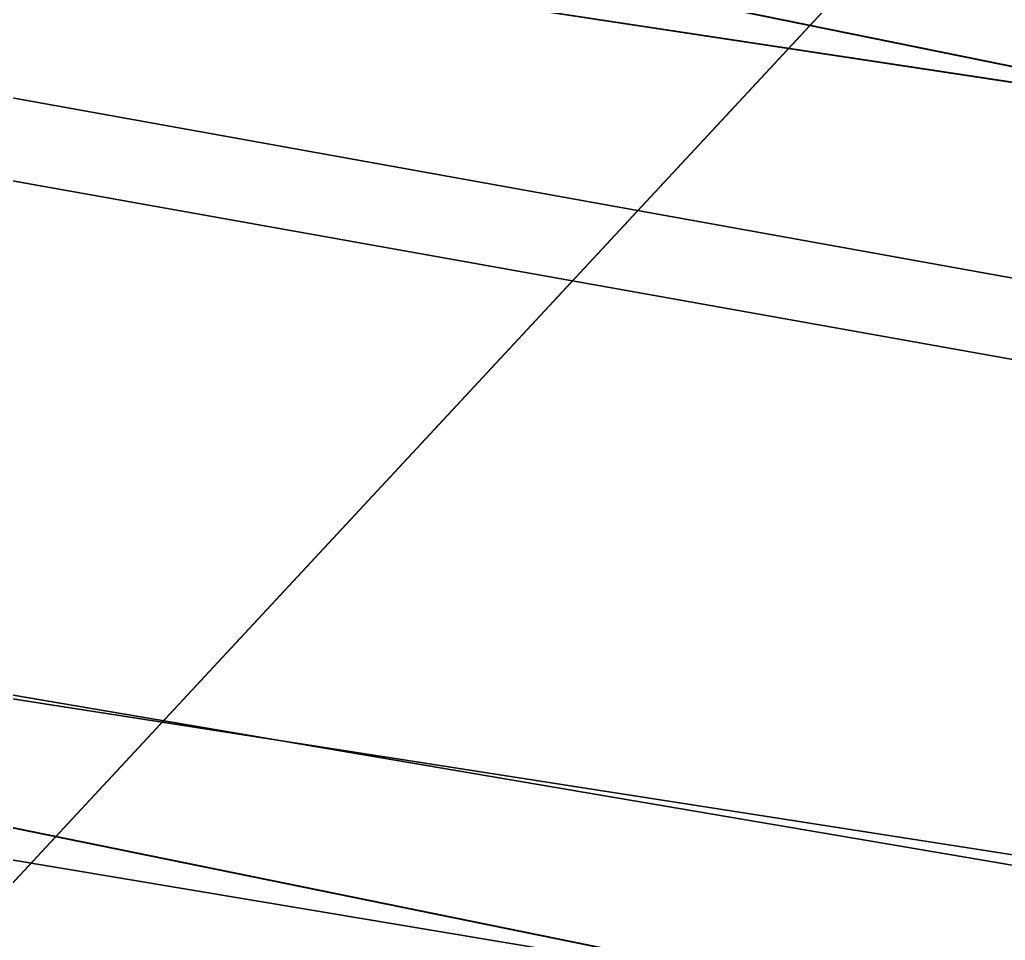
# Model space of a CAD drawing. Header units: metres. Extents: x 503497 to 504361, y 6966567 to 6966857.
# Drawn here: x 504131.4293 to 504131.5866, y 6966713.2548 to 6966713.4017 of the extents above; entities that cross this region are included whole.
import ezdxf

# ---------------------------------------------------------------- set-up
doc = ezdxf.new("R2010")
doc.units = ezdxf.units.M

msp = doc.modelspace()

# ---------------------------------------------------------------- linework, layer by layer
at = {"layer": 'SHADOW_APPROVED_20260111T072000'}
for points in [[(504167.8718, 6966707.8869), (504167.5638, 6966705.9126), (504094.39, 6966720.8166), (504094.698, 6966722.7909), (504167.8718, 6966707.8869)], [(504167.5638, 6966705.9126), (504170.7929, 6966705.4089), (504097.6191, 6966720.3129), (504094.39, 6966720.8166), (504167.5638, 6966705.9126)], [(504170.7929, 6966705.4089), (504170.0047, 6966700.3561), (504096.8309, 6966715.2601), (504097.6191, 6966720.3129), (504170.7929, 6966705.4089)]]:
    msp.add_lwpolyline(points, close=True, dxfattribs=at)
at = {"layer": 'SHADOW_APPROVED_20260122T071500'}
for points in [[(504128.3574, 6966713.6393), (504140.8554, 6966711.6898), (504058.2889, 6966726.4579), (504045.7909, 6966728.4074), (504128.3574, 6966713.6393)], [(504140.8554, 6966711.6898), (504140.7719, 6966711.1544), (504058.2054, 6966725.9225), (504058.2889, 6966726.4579), (504140.8554, 6966711.6898)], [(504140.8554, 6966711.6898), (504140.8554, 6966711.6898), (504058.2889, 6966726.4579), (504058.2889, 6966726.4579), (504140.8554, 6966711.6898)]]:
    msp.add_lwpolyline(points, close=True, dxfattribs=at)
at = {"layer": 'SHADOW_APPROVED_20260126T071100'}
for points in [[(504128.3574, 6966713.6393), (504140.8554, 6966711.6898), (504052.4303, 6966726.7356), (504039.9323, 6966728.6851), (504128.3574, 6966713.6393)], [(504140.8554, 6966711.6898), (504140.7719, 6966711.1544), (504052.3468, 6966726.2002), (504052.4303, 6966726.7356), (504140.8554, 6966711.6898)], [(504140.8554, 6966711.6898), (504140.8554, 6966711.6898), (504052.4303, 6966726.7356), (504052.4303, 6966726.7356), (504140.8554, 6966711.6898)]]:
    msp.add_lwpolyline(points, close=True, dxfattribs=at)
at = {"layer": 'SHADOW_APPROVED_20260127T071900'}
for points in [[(504152.9477, 6966710.2148), (504167.8718, 6966707.8869), (504085.5289, 6966720.3795), (504070.6048, 6966722.7074), (504152.9477, 6966710.2148)], [(504167.8718, 6966707.8869), (504167.5638, 6966705.9126), (504085.2209, 6966718.4052), (504085.5289, 6966720.3795), (504167.8718, 6966707.8869)]]:
    msp.add_lwpolyline(points, close=True, dxfattribs=at)
at = {"layer": 'SHADOW_APPROVED_20260621T090000'}
for points in [[(504146.7781, 6966729.7721), (504138.446, 6966731.0718), (504074.4596, 6966662.2573), (504082.7917, 6966660.9576), (504146.7781, 6966729.7721)], [(504146.9294, 6966730.7425), (504146.7781, 6966729.7721), (504082.7917, 6966660.9576), (504082.943, 6966661.928), (504146.9294, 6966730.7425)]]:
    msp.add_lwpolyline(points, close=True, dxfattribs=at)
at = {"layer": 'SHADOW_APPROVED_20261113T063500'}
for points in [[(504128.3574, 6966713.6393), (504140.8554, 6966711.6898), (504043.0453, 6966728.0595), (504030.5473, 6966730.009), (504128.3574, 6966713.6393)], [(504140.8554, 6966711.6898), (504140.7719, 6966711.1544), (504042.9618, 6966727.5241), (504043.0453, 6966728.0595), (504140.8554, 6966711.6898)], [(504140.8554, 6966711.6898), (504140.8554, 6966711.6898), (504043.0453, 6966728.0595), (504043.0453, 6966728.0595), (504140.8554, 6966711.6898)]]:
    msp.add_lwpolyline(points, close=True, dxfattribs=at)
at = {"layer": 'SHADOW_APPROVED_20261122T065200'}
for points in [[(504128.3574, 6966713.6393), (504140.8554, 6966711.6898), (504060.6913, 6966726.1406), (504048.1933, 6966728.0901), (504128.3574, 6966713.6393)], [(504140.8554, 6966711.6898), (504140.7719, 6966711.1544), (504060.6078, 6966725.6052), (504060.6913, 6966726.1406), (504140.8554, 6966711.6898)], [(504140.8554, 6966711.6898), (504140.8554, 6966711.6898), (504060.6913, 6966726.1406), (504060.6913, 6966726.1406), (504140.8554, 6966711.6898)]]:
    msp.add_lwpolyline(points, close=True, dxfattribs=at)
at = {"layer": 'SHADOW_COMPARATOR_RL48_20260111T072000'}
for points in [[(504167.8718, 6966707.8869), (504167.5638, 6966705.9126), (504121.9365, 6966715.206), (504122.2445, 6966717.1803), (504167.8718, 6966707.8869)], [(504167.5638, 6966705.9126), (504170.7929, 6966705.4089), (504125.1656, 6966714.7023), (504121.9365, 6966715.206), (504167.5638, 6966705.9126)], [(504170.7929, 6966705.4089), (504170.0047, 6966700.3561), (504124.3774, 6966709.6495), (504125.1656, 6966714.7023), (504170.7929, 6966705.4089)]]:
    msp.add_lwpolyline(points, close=True, dxfattribs=at)
at = {"layer": 'SHADOW_COMPARATOR_RL48_20260122T071500'}
for points in [[(504128.3574, 6966713.6393), (504140.8554, 6966711.6898), (504089.3713, 6966720.8984), (504076.8733, 6966722.8479), (504128.3574, 6966713.6393)], [(504140.8554, 6966711.6898), (504140.7719, 6966711.1544), (504089.2878, 6966720.363), (504089.3713, 6966720.8984), (504140.8554, 6966711.6898)], [(504140.8554, 6966711.6898), (504140.8554, 6966711.6898), (504089.3713, 6966720.8984), (504089.3713, 6966720.8984), (504140.8554, 6966711.6898)]]:
    msp.add_lwpolyline(points, close=True, dxfattribs=at)
at = {"layer": 'SHADOW_COMPARATOR_RL48_20260126T071100'}
for points in [[(504128.3574, 6966713.6393), (504140.8554, 6966711.6898), (504085.7182, 6966721.0716), (504073.2202, 6966723.0211), (504128.3574, 6966713.6393)], [(504140.8554, 6966711.6898), (504140.7719, 6966711.1544), (504085.6347, 6966720.5362), (504085.7182, 6966721.0716), (504140.8554, 6966711.6898)], [(504140.8554, 6966711.6898), (504140.8554, 6966711.6898), (504085.7182, 6966721.0716), (504085.7182, 6966721.0716), (504140.8554, 6966711.6898)]]:
    msp.add_lwpolyline(points, close=True, dxfattribs=at)
at = {"layer": 'SHADOW_COMPARATOR_RL48_20260127T071900'}
for points in [[(504152.9477, 6966710.2148), (504167.8718, 6966707.8869), (504116.5271, 6966715.6766), (504101.603, 6966718.0045), (504152.9477, 6966710.2148)], [(504167.8718, 6966707.8869), (504167.5638, 6966705.9126), (504116.2191, 6966713.7023), (504116.5271, 6966715.6766), (504167.8718, 6966707.8869)]]:
    msp.add_lwpolyline(points, close=True, dxfattribs=at)
at = {"layer": 'SHADOW_COMPARATOR_RL48_20260621T090000'}
for points in [[(504146.7781, 6966729.7721), (504138.446, 6966731.0718), (504101.9583, 6966691.831), (504110.2904, 6966690.5313), (504146.7781, 6966729.7721)], [(504146.9294, 6966730.7425), (504146.7781, 6966729.7721), (504110.2904, 6966690.5313), (504110.4417, 6966691.5017), (504146.9294, 6966730.7425)]]:
    msp.add_lwpolyline(points, close=True, dxfattribs=at)
at = {"layer": 'SHADOW_COMPARATOR_RL48_20261113T063500'}
for points in [[(504128.3574, 6966713.6393), (504140.8554, 6966711.6898), (504079.8662, 6966721.8971), (504067.3682, 6966723.8466), (504128.3574, 6966713.6393)], [(504140.8554, 6966711.6898), (504140.7719, 6966711.1544), (504079.7827, 6966721.3617), (504079.8662, 6966721.8971), (504140.8554, 6966711.6898)], [(504140.8554, 6966711.6898), (504140.8554, 6966711.6898), (504079.8662, 6966721.8971), (504079.8662, 6966721.8971), (504140.8554, 6966711.6898)]]:
    msp.add_lwpolyline(points, close=True, dxfattribs=at)
at = {"layer": 'SHADOW_COMPARATOR_RL48_20261122T065200'}
for points in [[(504128.3574, 6966713.6393), (504140.8554, 6966711.6898), (504090.8693, 6966720.7005), (504078.3713, 6966722.65), (504128.3574, 6966713.6393)], [(504140.8554, 6966711.6898), (504140.7719, 6966711.1544), (504090.7858, 6966720.1651), (504090.8693, 6966720.7005), (504140.8554, 6966711.6898)], [(504140.8554, 6966711.6898), (504140.8554, 6966711.6898), (504090.8693, 6966720.7005), (504090.8693, 6966720.7005), (504140.8554, 6966711.6898)]]:
    msp.add_lwpolyline(points, close=True, dxfattribs=at)
at = {"layer": 'SHADOW_COMPARATOR_RL48_20261221T090000'}
msp.add_lwpolyline([(504125.7009, 6966714.1867), (504134.3174, 6966712.8426), (504134.0825, 6966711.3368), (504149.0066, 6966709.0089), (504148.6986, 6966707.0346), (504151.9277, 6966706.5309), (504151.1395, 6966701.4781), (504150.9122, 6966701.1194), (504150.6607, 6966700.9359), (504150.0297, 6966700.8458), (504149.7452, 6966699.0221), (504150.0553, 6966698.9223), (504150.3753, 6966698.6667), (504150.537, 6966698.3844), (504150.5941, 6966697.9814), (504148.4592, 6966684.2954)], dxfattribs=at)
msp.add_lwpolyline([(504144.5661, 6966713.0647), (504153.1826, 6966711.7206), (504134.3174, 6966712.8426), (504125.7009, 6966714.1867), (504144.5661, 6966713.0647)], close=True, dxfattribs=at)

doc.saveas('drawing.dxf')
